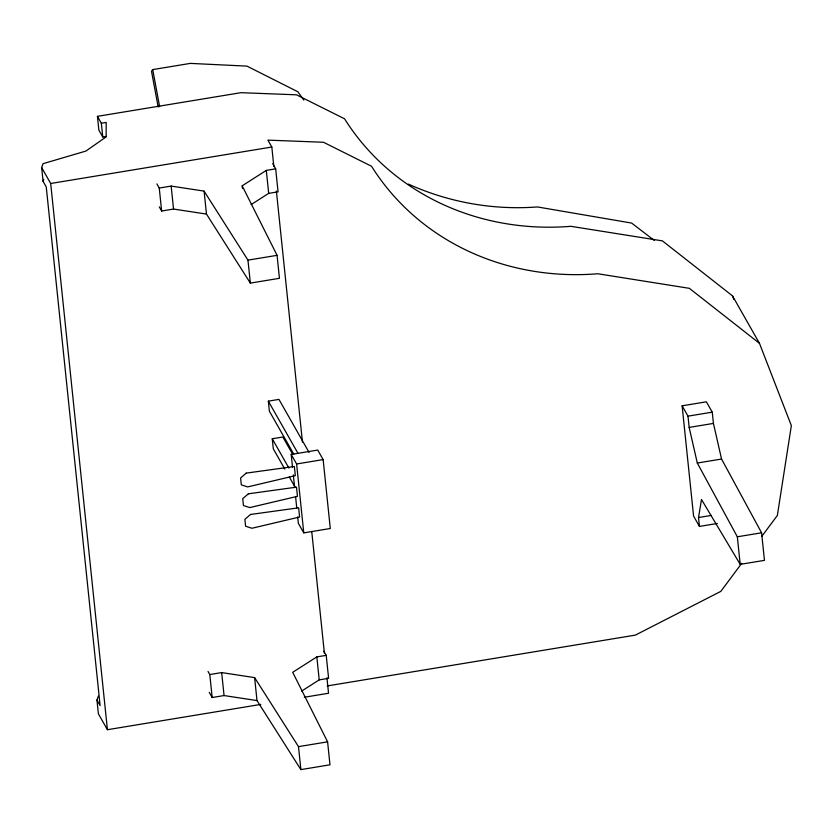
<?xml version="1.0" encoding="UTF-8"?>
<svg xmlns="http://www.w3.org/2000/svg" width="833" height="833" viewBox="0 0 833 833"><rect width="100%" height="100%" fill="white"/><g stroke="black" fill="none" stroke-linecap="round" stroke-linejoin="round"><path stroke-width="1.25" d="M699.449 526.414L698.523 517.532L701.501 499.508L740.193 564.357L764.455 560.359L761.591 532.797L721.555 459.035L713.423 423.414L712.246 412.158L706.374 401.818L682.123 405.817L693.577 516.075L699.449 526.414L717.317 523.468M98.356 696.117L96.951 700.012L100.116 705.593L46.252 186.925L43.077 181.355L41.65 167.568L43.056 163.674L85.903 151.065L106.145 136.914L106.197 122.441L101.345 123.242L97.43 116.349L240.945 92.682L296.538 94.816L344.56 118.796A262.905 241.101 -29.6 0 0 570.876 226.316L662.422 240.883L732.519 295.902L759.477 343.352L791.35 425.632L777.356 515.471L761.872 536.265M43.077 181.355L43.785 179.407M741.745 563.295L720.847 591.357L635.36 635.121L327.202 685.934M303.847 100.106A262.905 257.439 37.2 0 1 297.891 91.786L246.953 66.119L190.33 63.391L152.72 69.597L151.502 71.201L158.176 107.009M242.445 188.362L242.174 185.811L266.3 170.401L275.681 168.849L278.066 191.819L268.684 193.371L251.139 204.574M301.671 691.078L319.216 679.874L328.598 678.322L326.213 655.352L316.832 656.904L292.706 672.304L327.598 741.839L329.983 764.809L300.88 769.609L257.001 700.584L254.617 677.614L221.672 672.585L209.791 674.553L208.031 671.45M97.43 116.349L98.867 130.125L102.782 137.018L106.416 136.425M41.65 167.568L50.688 183.489L271.818 147.024L273.828 166.444M156.916 183.906L159.259 188.05L171.15 186.082L204.085 191.111L247.963 260.135L250.348 283.105L279.451 278.305L277.066 255.335L242.174 185.811M159.301 206.876L161.654 211.02L173.535 209.052L206.48 214.081L250.348 283.105M247.963 260.135L277.066 255.335M293.747 454.068L269.382 411.2L268.341 401.152L278.951 399.403L309.074 452.423M284.834 469.125L273.297 448.81L272.245 438.762L282.856 437.013L292.477 453.933M292.518 467.198L291.196 454.443L317.727 450.07L323.142 459.597L330.295 528.507L303.774 532.881L298.36 523.353L297.693 516.97M291.196 454.443L296.61 463.971L323.142 459.597M682.123 405.817L687.996 416.156L712.246 412.158M687.996 416.156L689.162 427.412L713.423 423.414M689.162 427.412L697.304 463.033L721.555 459.035M698.523 517.532L711.288 515.429M697.304 463.033L737.33 536.796L761.591 532.797M209.239 692.348L212.176 697.523L224.056 695.555L257.001 700.584M96.951 700.012L98.377 713.798L107.426 729.708L260.802 704.416M304.264 697.252L328.546 693.254L326.932 677.718M254.617 677.614L298.495 746.639L327.598 741.839M654.29 240.466L631.643 223.077L537.4 206.938A262.905 257.439 37.2 0 1 408.368 184.093M759.477 343.352L689.38 288.333L597.834 273.765A262.905 241.101 -29.6 0 1 371.518 166.246L323.496 142.266L267.903 140.131L271.818 147.024M272.745 163.674L275.681 168.849M268.341 401.152L297.829 453.048M272.245 438.762L288.916 468.094M289.322 477.017L295.08 487.17M323.86 651.219L326.213 655.352M732.519 295.902L733.935 299.526M152.72 69.597L159.634 106.686M737.33 536.796L740.193 564.357M276.389 191.038L302.462 442.146M311.74 531.454L324.381 653.124M266.3 170.401L268.684 193.371M316.832 656.904L319.216 679.874M296.61 463.971L303.774 532.881M293.32 474.862L294.643 487.617M295.569 496.551L296.767 508.036M298.495 746.639L300.88 769.609M204.085 191.111L206.48 214.081M171.15 186.082L173.535 209.052M221.672 672.585L224.056 695.555M159.259 188.05L161.654 211.02M209.791 674.553L212.176 697.523M101.345 123.242L102.782 137.018M50.688 183.489L107.426 729.708M246.214 473.123L240.591 477.986L241.31 484.879L247.651 486.909L295.309 475.664L294.351 466.48L246.214 473.123M248.369 493.802L242.736 498.655L243.455 505.548L249.796 507.578L297.454 496.333L296.496 487.149L248.369 493.802M250.514 514.471L244.881 519.334L245.6 526.217L251.941 528.257L299.599 517.012L298.641 507.818L250.514 514.471"/></g></svg>
